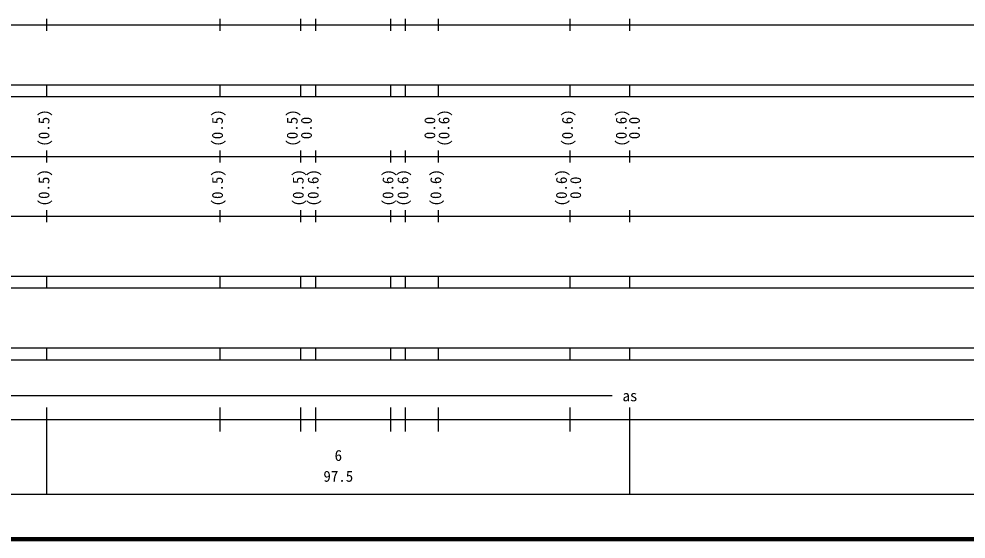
# Model space of a CAD drawing. Units: millimetres on the paper. Extents: x 40 to 680, y 20 to 380.
# Drawn here: x 363.4 to 521.7, y 20 to 107 of the extents above; entities that cross this region are included whole.
import ezdxf
from ezdxf.enums import TextEntityAlignment as Align

# ---------------------------------------------------------------- set-up
doc = ezdxf.new("R2010")
doc.units = ezdxf.units.MM
doc.layers.add('M-TTL', color=2, linetype='Continuous', lineweight=140)
doc.layers.add('M-TTL-BAND', color=7, linetype='Continuous', lineweight=25)
doc.styles.add('ＭＳ ゴシック', font='')
doc.styles.get('ＭＳ ゴシック').set_extended_font_data('MS Gothic')

msp = doc.modelspace()

# ---------------------------------------------------------------- linework, layer by layer
at = {"layer": 'M-TTL'}
msp.add_line((40, 20), (680, 20), dxfattribs=at)
at = {"layer": 'M-TTL-BAND'}
for p, q in [((368, 105), (368, 107)), ((397, 105), (397, 107)), ((410.5, 105), (410.5, 107)), ((413, 105), (413, 107)), ((425.5, 105), (425.5, 107)), ((428, 105), (428, 107)), ((433.5, 105), (433.5, 107)), ((455.5, 105), (455.5, 107)), ((465.5, 105), (465.5, 107)), ((46, 106), (579, 106)), ((40, 96), (579, 96)), ((368, 94), (368, 96)), ((397, 94), (397, 96)), ((410.5, 94), (410.5, 96)), ((413, 94), (413, 96)), ((425.5, 94), (425.5, 96)), ((428, 94), (428, 96)), ((433.5, 94), (433.5, 96)), ((455.5, 94), (455.5, 96)), ((465.5, 94), (465.5, 96)), ((40, 94), (579, 94)), ((49, 84), (579, 84)), ((368, 83), (368, 85)), ((397, 83), (397, 85)), ((410.5, 83), (410.5, 85)), ((413, 83), (413, 85)), ((425.5, 83), (425.5, 85)), ((428, 83), (428, 85)), ((433.5, 83), (433.5, 85)), ((455.5, 83), (455.5, 85)), ((465.5, 83), (465.5, 85)), ((368, 73), (368, 75)), ((397, 73), (397, 75)), ((410.5, 73), (410.5, 75)), ((413, 73), (413, 75)), ((425.5, 73), (425.5, 75)), ((428, 73), (428, 75)), ((433.5, 73), (433.5, 75)), ((455.5, 73), (455.5, 75)), ((465.5, 73), (465.5, 75)), ((40, 74), (579, 74)), ((40, 64), (579, 64)), ((368, 62), (368, 64)), ((397, 62), (397, 64)), ((410.5, 62), (410.5, 64)), ((413, 62), (413, 64)), ((425.5, 62), (425.5, 64)), ((428, 62), (428, 64)), ((433.5, 62), (433.5, 64)), ((455.5, 62), (455.5, 64)), ((465.5, 62), (465.5, 64)), ((40, 62), (579, 62)), ((40, 52), (579, 52)), ((368, 50), (368, 52)), ((397, 50), (397, 52)), ((410.5, 50), (410.5, 52)), ((413, 50), (413, 52)), ((425.5, 50), (425.5, 52)), ((428, 50), (428, 52)), ((433.5, 50), (433.5, 52)), ((455.5, 50), (455.5, 52)), ((465.5, 50), (465.5, 52)), ((40, 50), (579, 50)), ((71, 44), (462.5, 44)), ((368, 27.5), (368, 42)), ((397, 38), (397, 42)), ((410.5, 38), (410.5, 42)), ((413, 38), (413, 42)), ((425.5, 38), (425.5, 42)), ((428, 38), (428, 42)), ((433.5, 38), (433.5, 42)), ((455.5, 38), (455.5, 42)), ((465.5, 27.5), (465.5, 42)), ((40, 40), (579, 40)), ((68, 27.5), (579, 27.5))]:
    msp.add_line(p, q, dxfattribs=at)

# ---------------------------------------------------------------- texts
at = {"layer": 'M-TTL-BAND', "style": 'ＭＳ ゴシック'}
for s, p in [('(0.5)', (369, 85.639)), ('(0.5)', (398, 85.639)), ('(0.5)', (410.5, 85.639)), ('0.0', (412.87, 86.889)), ('0.0', (433.5, 86.889)), ('(0.6)', (435.87, 85.639)), ('(0.6)', (456.5, 85.639)), ('(0.6)', (465.5, 85.639)), ('0.0', (467.7, 86.889)), ('(0.5)', (369, 75.639)), ('(0.5)', (398, 75.639)), ('(0.5)', (411.5, 75.639)), ('(0.6)', (414, 75.639)), ('(0.6)', (426.5, 75.639)), ('(0.6)', (429, 75.639)), ('(0.6)', (434.5, 75.639)), ('(0.6)', (455.5, 75.639)), ('0.0', (457.87, 76.889))]:
    msp.add_text(s, height=1.833, rotation=90, dxfattribs=at).set_placement(p, align=Align.BOTTOM_LEFT)
for s, p in [('as', (464.25, 42.5)), ('6', (416.125, 32.523)), ('97.5', (414.25, 29.033))]:
    msp.add_text(s, height=1.833, dxfattribs=at).set_placement(p, align=Align.BOTTOM_LEFT)

doc.saveas('drawing.dxf')
